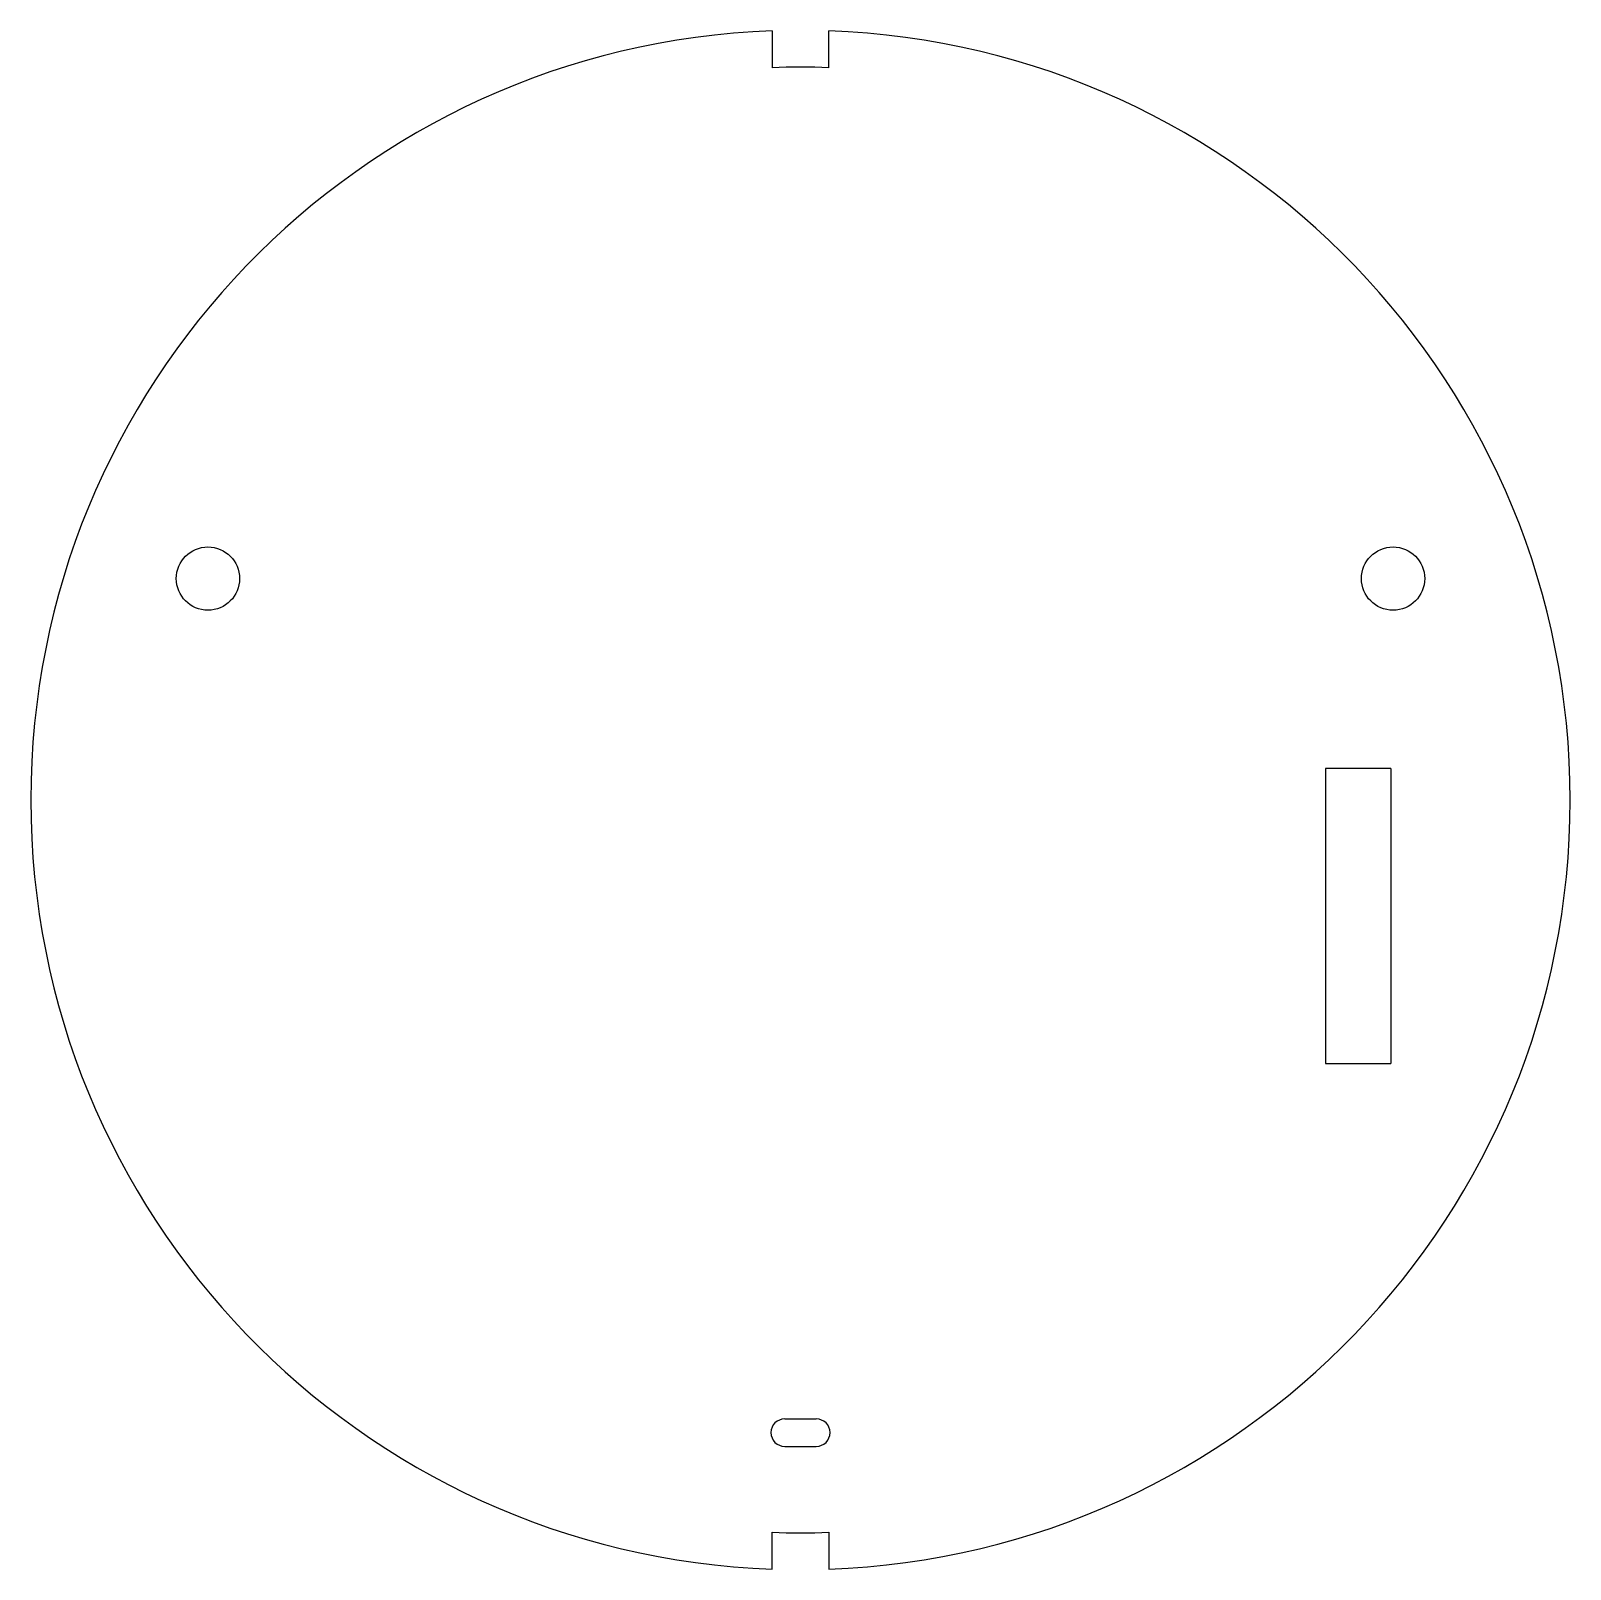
# Model space of a CAD drawing. Header units: millimetres. Extents: x -36.5 to 36.5, y -36.5 to 36.5.
import ezdxf

# ---------------------------------------------------------------- set-up
doc = ezdxf.new("R2010")
doc.units = ezdxf.units.MM

msp = doc.modelspace()

# ---------------------------------------------------------------- linework, layer by layer
at = {"color": 7, "linetype": 'Continuous', "lineweight": 25}
for p, q in [((-1.35, 36.475), (-1.35, 34.724)), ((1.35, 34.724), (1.35, 36.475)), ((24.9, 1.5), (24.9, -12.5)), ((28, 1.5), (24.9, 1.5)), ((28, 1.5), (28, -12.5)), ((24.9, -12.5), (28, -12.5)), ((-0.75, -29.35), (0.75, -29.35)), ((-0.75, -30.65), (0.75, -30.65)), ((-1.35, -36.475), (-1.35, -34.724)), ((1.35, -34.724), (1.35, -36.475))]:
    msp.add_line(p, q, dxfattribs=at)
for centre in [(-28.1, 10.5), (28.1, 10.5)]:
    msp.add_circle(centre, 1.5, dxfattribs=at)
for centre, radius, start, end in [((0, 0), 36.5, 92.11964, 267.88036), ((0, 0), 36.5, 272.11964, 87.88036), ((0, 0), 34.75, 87.77356, 92.22644), ((-0.75, -30), 0.65, 90, 270), ((0.75, -30), 0.65, 270, 90), ((0, 0), 34.75, 267.77356, 272.22644)]:
    msp.add_arc(centre, radius, start, end, dxfattribs=at)

doc.saveas('drawing.dxf')
